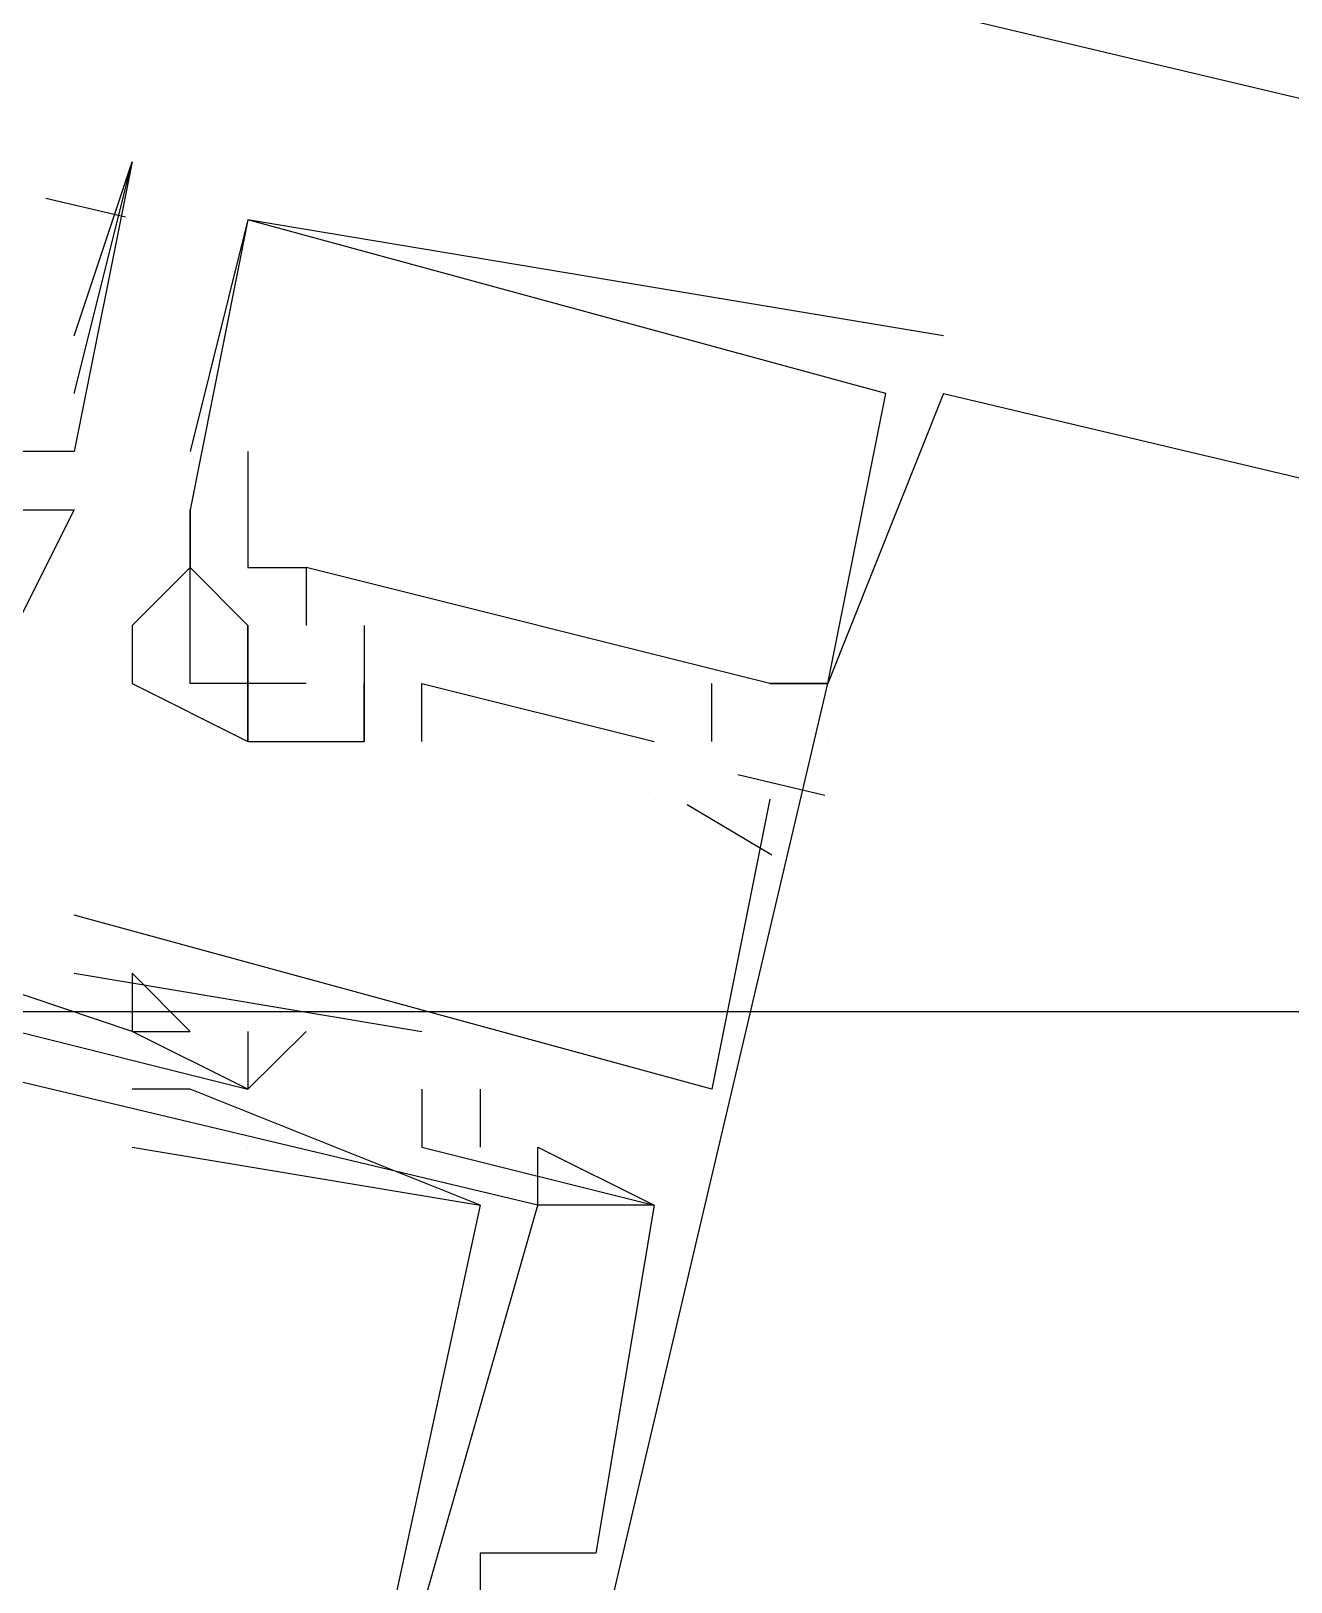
# Model space of a CAD drawing. Header units: feet. Extents: x -84 to 198, y -22 to 181.
# Drawn here: x 100.5234 to 100.8132, y 62.5177 to 62.8745 of the extents above; entities that cross this region are included whole.
import ezdxf

# ---------------------------------------------------------------- set-up
doc = ezdxf.new("R2010")
doc.units = ezdxf.units.FT
doc.layers.add('A-AREA-UNIDAD', color=30, linetype='CONTINUOUS')
doc.layers.add('A-LINEA', color=7, linetype='CONTINUOUS')

msp = doc.modelspace()

# ---------------------------------------------------------------- linework, layer by layer
at = {"layer": 'A-AREA-UNIDAD'}
msp.add_lwpolyline([(116.56, 33.5644), (119.6, 36.0356), (121.728, 38.9156), (121.92, 38.9689), (123.36, 42.5244), (123.712, 45.9733), (123.12, 49.8844), (121.92, 53.5289), (119.68, 56.6933), (117.2, 58.4889), (116.96, 59.1289), (116.832, 58.4889), (116.512, 58.2933), (113.68, 58.9689), (113.44, 59.1644), (113.568, 59.7333), (112.56, 59.7333), (109.52, 60.48), (108.88, 60.48), (108.8, 60.7644), (104.56, 61.6533), (100.88, 62.6489), (100.32, 62.6489), (98.848, 56.64)], dxfattribs=at)
at = {"layer": 'A-LINEA'}
for p, q in [((113.5867, 59.8311), (100.4267, 62.9511)), ((100.5333, 62.8044), (100.5467, 62.8444)), ((100.5333, 62.8044), (100.5467, 62.8444)), ((100.5467, 62.8444), (100.5467, 62.8444)), ((100.5467, 62.8444), (100.5467, 62.8444)), ((100.5268, 62.8361), (100.5451, 62.8318)), ((100.5268, 62.8361), (100.5451, 62.8318)), ((100.5733, 62.8311), (100.5733, 62.8311)), ((100.5733, 62.8311), (100.5733, 62.8311)), ((100.5733, 62.8311), (100.5733, 62.8311)), ((100.5733, 62.8311), (100.5733, 62.8311)), ((100.5733, 62.8311), (100.5733, 62.8311)), ((100.5733, 62.8311), (100.5733, 62.8311)), ((100.5733, 62.8311), (100.5733, 62.8311)), ((100.5733, 62.8311), (100.5733, 62.8311)), ((100.5733, 62.8311), (100.5733, 62.8311)), ((100.5733, 62.8311), (100.5733, 62.8311)), ((100.5733, 62.8311), (100.5733, 62.8311)), ((100.5733, 62.8311), (100.5733, 62.8311)), ((100.7333, 62.8044), (100.7333, 62.8044)), ((100.7333, 62.8044), (100.7333, 62.8044)), ((100.7333, 62.8044), (100.7333, 62.8044)), ((100.7333, 62.8044), (100.7333, 62.8044)), ((100.7333, 62.8044), (100.7333, 62.8044)), ((100.7333, 62.8044), (100.7333, 62.8044)), ((100.5333, 62.7911), (100.5333, 62.7911)), ((100.5333, 62.7911), (100.5333, 62.7911)), ((100.72, 62.7911), (100.72, 62.7911)), ((100.72, 62.7911), (100.72, 62.7911)), ((100.72, 62.7911), (100.72, 62.7911)), ((100.72, 62.7911), (100.72, 62.7911)), ((100.72, 62.7911), (100.72, 62.7911)), ((100.72, 62.7911), (100.72, 62.7911)), ((100.72, 62.7911), (100.72, 62.7911)), ((100.72, 62.7911), (100.72, 62.7911)), ((100.72, 62.7911), (100.72, 62.7911)), ((100.72, 62.7911), (100.72, 62.7911)), ((100.72, 62.7911), (100.72, 62.7911)), ((100.72, 62.7911), (100.72, 62.7911)), ((100.7333, 62.7911), (100.7333, 62.7911)), ((100.7333, 62.7911), (109.0267, 60.8311)), ((100.7333, 62.7911), (100.7333, 62.7911)), ((100.7333, 62.7911), (100.7333, 62.7911)), ((100.7333, 62.7911), (100.7333, 62.7911)), ((100.7333, 62.7911), (109.0267, 60.8311)), ((100.7333, 62.7911), (100.7333, 62.7911)), ((100.7333, 62.7911), (100.7333, 62.7911)), ((100.5333, 62.7778), (100.5333, 62.7778)), ((100.5333, 62.7778), (100.5333, 62.7778)), ((100.56, 62.7778), (100.56, 62.7778)), ((100.56, 62.7778), (100.56, 62.7778)), ((100.56, 62.7778), (100.56, 62.7778)), ((100.56, 62.7778), (100.56, 62.7778)), ((100.56, 62.7778), (100.56, 62.7778)), ((100.56, 62.7778), (100.56, 62.7778)), ((100.5733, 62.7778), (100.5733, 62.7778)), ((100.5733, 62.7778), (100.5733, 62.7778)), ((100.5733, 62.7778), (100.5733, 62.7778)), ((100.5733, 62.7778), (100.5733, 62.7778)), ((100.5733, 62.7778), (100.5733, 62.7778)), ((100.5733, 62.7778), (100.5733, 62.7778)), ((100.5333, 62.7644), (100.5333, 62.7644)), ((100.5333, 62.7644), (100.5333, 62.7644)), ((100.56, 62.7644), (100.56, 62.7644)), ((100.56, 62.7644), (100.56, 62.7644)), ((100.56, 62.7644), (100.56, 62.7644)), ((100.56, 62.7644), (100.56, 62.7644)), ((100.56, 62.7644), (100.56, 62.7644)), ((100.56, 62.7644), (100.56, 62.7644)), ((100.56, 62.7644), (100.56, 62.7644)), ((100.56, 62.7644), (100.56, 62.7644)), ((100.56, 62.7644), (100.56, 62.7644)), ((100.56, 62.7644), (100.56, 62.7644)), ((100.56, 62.7644), (100.56, 62.7644)), ((100.56, 62.7644), (100.56, 62.7644)), ((100.56, 62.7511), (100.56, 62.7511)), ((100.56, 62.7511), (100.56, 62.7511)), ((100.56, 62.7511), (100.56, 62.7511)), ((100.56, 62.7511), (100.56, 62.7511)), ((100.56, 62.7511), (100.56, 62.7511)), ((100.56, 62.7511), (100.56, 62.7511)), ((100.56, 62.7511), (100.56, 62.7511)), ((100.56, 62.7511), (100.56, 62.7511)), ((100.56, 62.7511), (100.56, 62.7511)), ((100.56, 62.7511), (100.56, 62.7511)), ((100.56, 62.7511), (100.56, 62.7511)), ((100.56, 62.7511), (100.56, 62.7511)), ((100.56, 62.7511), (100.56, 62.7511)), ((100.56, 62.7511), (100.56, 62.7511)), ((100.56, 62.7511), (100.56, 62.7511)), ((100.56, 62.7511), (100.56, 62.7511)), ((100.56, 62.7511), (100.56, 62.7511)), ((100.56, 62.7511), (100.56, 62.7511)), ((100.5733, 62.7511), (100.5733, 62.7511)), ((100.5733, 62.7511), (100.5733, 62.7511)), ((100.5733, 62.7511), (100.5733, 62.7511)), ((100.5733, 62.7511), (100.5733, 62.7511)), ((100.5733, 62.7511), (100.5733, 62.7511)), ((100.5733, 62.7511), (100.5733, 62.7511)), ((100.5867, 62.7511), (100.5867, 62.7511)), ((100.5867, 62.7511), (100.5867, 62.7511)), ((100.5867, 62.7511), (100.5867, 62.7511)), ((100.5867, 62.7511), (100.5867, 62.7511)), ((100.5867, 62.7511), (100.5867, 62.7511)), ((100.5867, 62.7511), (100.5867, 62.7511)), ((100.5867, 62.7511), (100.5867, 62.7511)), ((100.5867, 62.7511), (100.5867, 62.7511)), ((100.5867, 62.7511), (100.5867, 62.7511)), ((100.5867, 62.7511), (100.5867, 62.7511)), ((100.5867, 62.7511), (100.5867, 62.7511)), ((100.5867, 62.7511), (100.5867, 62.7511)), ((100.5467, 62.7378), (100.5467, 62.7378)), ((100.5467, 62.7378), (100.5467, 62.7378)), ((100.5467, 62.7378), (100.5467, 62.7378)), ((100.5467, 62.7378), (100.5467, 62.7378)), ((100.5467, 62.7378), (100.5467, 62.7378)), ((100.5467, 62.7378), (100.5467, 62.7378)), ((100.5733, 62.7378), (100.5733, 62.7378)), ((100.5733, 62.7378), (100.5733, 62.7378)), ((100.5733, 62.7378), (100.5733, 62.7378)), ((100.5733, 62.7378), (100.5733, 62.7378)), ((100.5733, 62.7378), (100.5733, 62.7378)), ((100.5733, 62.7378), (100.5733, 62.7378)), ((100.5733, 62.7378), (100.5733, 62.7378)), ((100.5733, 62.7378), (100.5733, 62.7378)), ((100.5733, 62.7378), (100.5733, 62.7378)), ((100.5733, 62.7378), (100.5733, 62.7378)), ((100.5733, 62.7378), (100.5733, 62.7378)), ((100.5733, 62.7378), (100.5733, 62.7378)), ((100.5867, 62.7378), (100.5867, 62.7378)), ((100.5867, 62.7378), (100.5867, 62.7378)), ((100.5867, 62.7378), (100.5867, 62.7378)), ((100.5867, 62.7378), (100.5867, 62.7378)), ((100.5867, 62.7378), (100.5867, 62.7378)), ((100.5867, 62.7378), (100.5867, 62.7378)), ((100.5867, 62.7378), (100.5867, 62.7378)), ((100.5867, 62.7378), (100.5867, 62.7378)), ((100.5867, 62.7378), (100.5867, 62.7378)), ((100.5867, 62.7378), (100.5867, 62.7378)), ((100.5867, 62.7378), (100.5867, 62.7378)), ((100.5867, 62.7378), (100.5867, 62.7378)), ((100.6, 62.7378), (100.6, 62.7378)), ((100.6, 62.7378), (100.6, 62.7378)), ((100.6, 62.7378), (100.6, 62.7378)), ((100.6, 62.7378), (100.6, 62.7378)), ((100.6, 62.7378), (100.6, 62.7378)), ((100.6, 62.7378), (100.6, 62.7378)), ((100.5467, 62.7244), (100.5467, 62.7244)), ((100.5467, 62.7244), (100.5467, 62.7244)), ((100.5467, 62.7244), (100.5467, 62.7244)), ((100.5467, 62.7244), (100.5467, 62.7244)), ((100.5467, 62.7244), (100.5467, 62.7244)), ((100.5467, 62.7244), (100.5467, 62.7244)), ((100.56, 62.7244), (100.56, 62.7244)), ((100.56, 62.7244), (100.56, 62.7244)), ((100.56, 62.7244), (100.56, 62.7244)), ((100.56, 62.7244), (100.56, 62.7244)), ((100.56, 62.7244), (100.56, 62.7244)), ((100.56, 62.7244), (100.56, 62.7244)), ((100.5733, 62.7244), (100.5733, 62.7244)), ((100.5733, 62.7244), (100.5733, 62.7244)), ((100.5733, 62.7244), (100.5733, 62.7244)), ((100.5733, 62.7244), (100.5733, 62.7244)), ((100.5733, 62.7244), (100.5733, 62.7244)), ((100.5733, 62.7244), (100.5733, 62.7244)), ((100.5733, 62.7244), (100.5733, 62.7244)), ((100.5733, 62.7244), (100.5733, 62.7244)), ((100.5733, 62.7244), (100.5733, 62.7244)), ((100.5733, 62.7244), (100.5733, 62.7244)), ((100.5733, 62.7244), (100.5733, 62.7244)), ((100.5733, 62.7244), (100.5733, 62.7244)), ((100.5733, 62.7244), (100.5733, 62.7244)), ((100.5733, 62.7244), (100.5733, 62.7244)), ((100.5733, 62.7244), (100.5733, 62.7244)), ((100.5733, 62.7244), (100.5733, 62.7244)), ((100.5733, 62.7244), (100.5733, 62.7244)), ((100.5733, 62.7244), (100.5733, 62.7244)), ((100.5867, 62.7244), (100.5867, 62.7244)), ((100.5867, 62.7244), (100.5867, 62.7244)), ((100.5867, 62.7244), (100.5867, 62.7244)), ((100.5867, 62.7244), (100.5867, 62.7244)), ((100.5867, 62.7244), (100.5867, 62.7244)), ((100.5867, 62.7244), (100.5867, 62.7244)), ((100.6, 62.7244), (100.6, 62.7244)), ((100.6, 62.7244), (100.6, 62.7244)), ((100.6, 62.7244), (100.6, 62.7244)), ((100.6, 62.7244), (100.6, 62.7244)), ((100.6, 62.7244), (100.6, 62.7244)), ((100.6, 62.7244), (100.6, 62.7244)), ((100.6, 62.7244), (100.6, 62.7244)), ((100.6, 62.7244), (100.6, 62.7244)), ((100.6, 62.7244), (100.6, 62.7244)), ((100.6, 62.7244), (100.6, 62.7244)), ((100.6, 62.7244), (100.6, 62.7244)), ((100.6, 62.7244), (100.6, 62.7244)), ((100.6, 62.7244), (100.6, 62.7244)), ((100.6, 62.7244), (100.6, 62.7244)), ((100.6, 62.7244), (100.6, 62.7244)), ((100.6, 62.7244), (100.6, 62.7244)), ((100.6, 62.7244), (100.6, 62.7244)), ((100.6, 62.7244), (100.6, 62.7244)), ((100.6, 62.7244), (100.6, 62.7244)), ((100.6, 62.7244), (100.6, 62.7244)), ((100.6, 62.7244), (100.6, 62.7244)), ((100.6, 62.7244), (100.6, 62.7244)), ((100.6, 62.7244), (100.6, 62.7244)), ((100.6, 62.7244), (100.6, 62.7244)), ((100.6133, 62.7244), (100.6133, 62.7244)), ((100.6133, 62.7244), (100.6133, 62.7244)), ((100.6133, 62.7244), (100.6133, 62.7244)), ((100.6133, 62.7244), (100.6133, 62.7244)), ((100.6133, 62.7244), (100.6133, 62.7244)), ((100.6133, 62.7244), (100.6133, 62.7244)), ((100.68, 62.7111), (100.68, 62.7244)), ((100.68, 62.7244), (100.68, 62.7244)), ((100.68, 62.7111), (100.68, 62.7244)), ((100.68, 62.7244), (100.68, 62.7244)), ((100.68, 62.7111), (100.68, 62.7244)), ((100.68, 62.7244), (100.68, 62.7244)), ((100.68, 62.7111), (100.68, 62.7244)), ((100.68, 62.7244), (100.68, 62.7244)), ((100.68, 62.7111), (100.68, 62.7244)), ((100.68, 62.7244), (100.68, 62.7244)), ((100.68, 62.7111), (100.68, 62.7244)), ((100.68, 62.7244), (100.68, 62.7244)), ((100.6933, 62.7244), (100.6933, 62.7244)), ((100.6933, 62.7244), (100.6933, 62.7244)), ((100.6933, 62.7244), (100.6933, 62.7244)), ((100.6933, 62.7244), (100.6933, 62.7244)), ((100.6933, 62.7244), (100.6933, 62.7244)), ((100.6933, 62.7244), (100.6933, 62.7244)), ((100.6933, 62.7244), (100.6933, 62.7244)), ((100.6933, 62.7244), (100.6933, 62.7244)), ((100.6933, 62.7244), (100.6933, 62.7244)), ((100.6933, 62.7244), (100.6933, 62.7244)), ((100.6933, 62.7244), (100.6933, 62.7244)), ((100.6933, 62.7244), (100.6933, 62.7244)), ((100.6933, 62.7244), (100.6933, 62.7244)), ((100.6933, 62.7244), (100.6933, 62.7244)), ((100.6933, 62.7244), (100.6933, 62.7244)), ((100.6933, 62.7244), (100.6933, 62.7244)), ((100.6933, 62.7244), (100.6933, 62.7244)), ((100.6933, 62.7244), (100.6933, 62.7244)), ((100.7067, 62.7244), (100.7067, 62.7244)), ((100.7067, 62.7244), (100.7067, 62.7244)), ((100.7067, 62.7244), (100.7067, 62.7244)), ((100.7067, 62.7244), (100.7067, 62.7244)), ((100.7067, 62.7244), (100.7067, 62.7244)), ((100.7067, 62.7244), (100.7067, 62.7244)), ((100.7067, 62.7244), (100.7067, 62.7244)), ((100.7067, 62.7244), (100.7067, 62.7244)), ((100.7067, 62.7244), (100.7067, 62.7244)), ((100.7067, 62.7244), (100.7067, 62.7244)), ((100.7067, 62.7244), (100.7067, 62.7244)), ((100.7067, 62.7244), (100.7067, 62.7244)), ((100.7067, 62.7244), (100.7067, 62.7244)), ((100.7067, 62.7244), (100.7067, 62.7244)), ((100.7067, 62.7244), (100.7067, 62.7244)), ((100.7067, 62.7244), (100.7067, 62.7244)), ((100.7067, 62.7244), (100.7067, 62.7244)), ((100.7067, 62.7244), (100.7067, 62.7244)), ((100.5733, 62.7111), (100.5733, 62.7111)), ((100.5733, 62.7111), (100.5733, 62.7111)), ((100.5733, 62.7111), (100.5733, 62.7111)), ((100.5733, 62.7111), (100.5733, 62.7111)), ((100.5733, 62.7111), (100.5733, 62.7111)), ((100.5733, 62.7111), (100.5733, 62.7111)), ((100.5733, 62.7111), (100.5733, 62.7111)), ((100.5733, 62.7111), (100.5733, 62.7111)), ((100.5733, 62.7111), (100.5733, 62.7111)), ((100.5733, 62.7111), (100.5733, 62.7111)), ((100.5733, 62.7111), (100.5733, 62.7111)), ((100.5733, 62.7111), (100.5733, 62.7111)), ((100.6, 62.7111), (100.6, 62.7111)), ((100.6, 62.7111), (100.6, 62.7111)), ((100.6, 62.7111), (100.6, 62.7111)), ((100.6, 62.7111), (100.6, 62.7111)), ((100.6, 62.7111), (100.6, 62.7111)), ((100.6, 62.7111), (100.6, 62.7111)), ((100.6, 62.7111), (100.6, 62.7111)), ((100.6, 62.7111), (100.6, 62.7111)), ((100.6, 62.7111), (100.6, 62.7111)), ((100.6, 62.7111), (100.6, 62.7111)), ((100.6, 62.7111), (100.6, 62.7111)), ((100.6, 62.7111), (100.6, 62.7111)), ((100.6, 62.7111), (100.6, 62.7111)), ((100.6, 62.7111), (100.6, 62.7111)), ((100.6, 62.7111), (100.6, 62.7111)), ((100.6, 62.7111), (100.6, 62.7111)), ((100.6, 62.7111), (100.6, 62.7111)), ((100.6, 62.7111), (100.6, 62.7111)), ((100.6133, 62.7111), (100.6133, 62.7111)), ((100.6133, 62.7111), (100.6133, 62.7111)), ((100.6133, 62.7111), (100.6133, 62.7111)), ((100.6133, 62.7111), (100.6133, 62.7111)), ((100.6133, 62.7111), (100.6133, 62.7111)), ((100.6133, 62.7111), (100.6133, 62.7111)), ((100.6667, 62.7111), (100.6667, 62.7111)), ((100.6667, 62.7111), (100.6667, 62.7111)), ((100.6667, 62.7111), (100.6667, 62.7111)), ((100.6667, 62.7111), (100.6667, 62.7111)), ((100.6667, 62.7111), (100.6667, 62.7111)), ((100.6667, 62.7111), (100.6667, 62.7111)), ((100.68, 62.7111), (100.68, 62.7111)), ((100.68, 62.7111), (100.68, 62.7111)), ((100.68, 62.7111), (100.68, 62.7111)), ((100.68, 62.7111), (100.68, 62.7111)), ((100.68, 62.7111), (100.68, 62.7111)), ((100.68, 62.7111), (100.68, 62.7111)), ((100.68, 62.7111), (100.68, 62.7111)), ((100.68, 62.7111), (100.68, 62.7111)), ((100.68, 62.7111), (100.68, 62.7111)), ((100.68, 62.7111), (100.68, 62.7111)), ((100.68, 62.7111), (100.68, 62.7111)), ((100.68, 62.7111), (100.68, 62.7111)), ((100.7067, 62.7111), (100.7067, 62.7111)), ((100.7067, 62.7111), (100.7067, 62.7111)), ((100.7067, 62.7111), (100.7067, 62.7111)), ((100.7067, 62.7111), (100.7067, 62.7111)), ((100.7067, 62.7111), (100.7067, 62.7111)), ((100.7067, 62.7111), (100.7067, 62.7111)), ((100.7067, 62.7111), (100.7067, 62.7111)), ((100.7067, 62.7111), (100.7067, 62.7111)), ((100.7067, 62.7111), (100.7067, 62.7111)), ((100.7067, 62.7111), (100.7067, 62.7111)), ((100.7067, 62.7111), (100.7067, 62.7111)), ((100.7067, 62.7111), (100.7067, 62.7111)), ((100.686, 62.7035), (100.706, 62.6987)), ((100.686, 62.7035), (100.706, 62.6987)), ((100.686, 62.7035), (100.706, 62.6987)), ((100.686, 62.7035), (100.706, 62.6987)), ((100.686, 62.7035), (100.706, 62.6987)), ((100.686, 62.7035), (100.706, 62.6987)), ((100.6667, 62.6978), (100.6667, 62.6978)), ((100.6667, 62.6978), (100.6667, 62.6978)), ((100.6667, 62.6978), (100.6667, 62.6978)), ((100.6667, 62.6978), (100.6667, 62.6978)), ((100.6667, 62.6978), (100.6667, 62.6978)), ((100.6667, 62.6978), (100.6667, 62.6978)), ((100.6933, 62.6978), (100.6933, 62.6978)), ((100.6933, 62.6978), (100.6933, 62.6978)), ((100.6933, 62.6978), (100.6933, 62.6978)), ((100.6933, 62.6978), (100.6933, 62.6978)), ((100.6933, 62.6978), (100.6933, 62.6978)), ((100.6933, 62.6978), (100.6933, 62.6978)), ((100.6743, 62.6966), (100.6938, 62.685)), ((100.6743, 62.6966), (100.6938, 62.685)), ((100.6743, 62.6966), (100.6938, 62.685)), ((100.6743, 62.6966), (100.6938, 62.685)), ((100.6743, 62.6966), (100.6938, 62.685)), ((100.6743, 62.6966), (100.6938, 62.685)), ((100.36, 62.6844), (100.5733, 62.6311)), ((100.36, 62.6844), (100.5733, 62.6311)), ((100.36, 62.6844), (100.5733, 62.6311)), ((100.36, 62.6844), (100.5733, 62.6311)), ((100.36, 62.6844), (100.5733, 62.6311)), ((100.36, 62.6844), (100.5733, 62.6311)), ((100.5333, 62.6711), (100.5333, 62.6711)), ((100.5333, 62.6711), (100.5333, 62.6711)), ((100.5333, 62.6711), (100.5333, 62.6711)), ((100.5333, 62.6711), (100.5333, 62.6711)), ((100.5333, 62.6711), (100.5333, 62.6711)), ((100.5333, 62.6711), (100.5333, 62.6711)), ((100.5333, 62.6578), (100.6133, 62.6444)), ((100.5333, 62.6578), (100.5333, 62.6578)), ((100.5333, 62.6578), (100.6133, 62.6444)), ((100.5333, 62.6578), (100.5333, 62.6578)), ((100.5333, 62.6578), (100.6133, 62.6444)), ((100.5333, 62.6578), (100.5333, 62.6578)), ((100.5333, 62.6578), (100.6133, 62.6444)), ((100.5333, 62.6578), (100.5333, 62.6578)), ((100.5333, 62.6578), (100.6133, 62.6444)), ((100.5333, 62.6578), (100.5333, 62.6578)), ((100.5333, 62.6578), (100.6133, 62.6444)), ((100.5333, 62.6578), (100.5333, 62.6578)), ((100.5467, 62.6578), (100.5467, 62.6578)), ((100.5467, 62.6578), (100.5467, 62.6578)), ((100.5467, 62.6578), (100.5467, 62.6578)), ((100.5467, 62.6578), (100.5467, 62.6578)), ((100.5467, 62.6578), (100.5467, 62.6578)), ((100.5467, 62.6578), (100.5467, 62.6578)), ((100.5467, 62.6444), (100.5467, 62.6444)), ((100.5467, 62.6444), (100.5467, 62.6444)), ((100.5467, 62.6444), (100.5467, 62.6444)), ((100.5467, 62.6444), (100.5467, 62.6444)), ((100.5467, 62.6444), (100.5467, 62.6444)), ((100.5467, 62.6444), (100.5467, 62.6444)), ((100.5467, 62.6444), (100.5467, 62.6444)), ((100.5467, 62.6444), (100.5467, 62.6444)), ((100.5467, 62.6444), (100.5467, 62.6444)), ((100.5467, 62.6444), (100.5467, 62.6444)), ((100.5467, 62.6444), (100.5467, 62.6444)), ((100.5467, 62.6444), (100.5467, 62.6444)), ((100.5467, 62.6444), (100.5467, 62.6444)), ((100.5467, 62.6444), (100.5467, 62.6444)), ((100.5467, 62.6444), (100.5467, 62.6444)), ((100.5467, 62.6444), (100.5467, 62.6444)), ((100.5467, 62.6444), (100.5467, 62.6444)), ((100.5467, 62.6444), (100.5467, 62.6444)), ((100.56, 62.6444), (100.56, 62.6444)), ((100.56, 62.6444), (100.56, 62.6444)), ((100.56, 62.6444), (100.56, 62.6444)), ((100.56, 62.6444), (100.56, 62.6444)), ((100.56, 62.6444), (100.56, 62.6444)), ((100.56, 62.6444), (100.56, 62.6444)), ((100.5733, 62.6311), (100.5867, 62.6444)), ((100.5733, 62.6444), (100.5733, 62.6444)), ((100.5733, 62.6311), (100.5867, 62.6444)), ((100.5733, 62.6444), (100.5733, 62.6444)), ((100.5733, 62.6311), (100.5867, 62.6444)), ((100.5733, 62.6444), (100.5733, 62.6444)), ((100.5733, 62.6311), (100.5867, 62.6444)), ((100.5733, 62.6444), (100.5733, 62.6444)), ((100.5733, 62.6311), (100.5867, 62.6444)), ((100.5733, 62.6444), (100.5733, 62.6444)), ((100.5733, 62.6311), (100.5867, 62.6444)), ((100.5733, 62.6444), (100.5733, 62.6444)), ((100.5867, 62.6444), (100.5867, 62.6444)), ((100.5867, 62.6444), (100.5867, 62.6444)), ((100.5867, 62.6444), (100.5867, 62.6444)), ((100.5867, 62.6444), (100.5867, 62.6444)), ((100.5867, 62.6444), (100.5867, 62.6444)), ((100.5867, 62.6444), (100.5867, 62.6444)), ((100.6133, 62.6444), (100.6133, 62.6444)), ((100.6133, 62.6444), (100.6133, 62.6444)), ((100.6133, 62.6444), (100.6133, 62.6444)), ((100.6133, 62.6444), (100.6133, 62.6444)), ((100.6133, 62.6444), (100.6133, 62.6444)), ((100.6133, 62.6444), (100.6133, 62.6444)), ((100.5467, 62.6311), (100.5467, 62.6311)), ((100.5467, 62.6311), (100.5467, 62.6311)), ((100.5467, 62.6311), (100.5467, 62.6311)), ((100.5467, 62.6311), (100.5467, 62.6311)), ((100.5467, 62.6311), (100.5467, 62.6311)), ((100.5467, 62.6311), (100.5467, 62.6311)), ((100.56, 62.6311), (100.56, 62.6311)), ((100.56, 62.6311), (100.56, 62.6311)), ((100.56, 62.6311), (100.56, 62.6311)), ((100.56, 62.6311), (100.56, 62.6311)), ((100.56, 62.6311), (100.56, 62.6311)), ((100.56, 62.6311), (100.56, 62.6311)), ((100.5733, 62.6311), (100.5733, 62.6311)), ((100.5733, 62.6311), (100.5733, 62.6311)), ((100.5733, 62.6311), (100.5733, 62.6311)), ((100.5733, 62.6311), (100.5733, 62.6311)), ((100.5733, 62.6311), (100.5733, 62.6311)), ((100.5733, 62.6311), (100.5733, 62.6311)), ((100.5733, 62.6311), (100.5733, 62.6311)), ((100.5733, 62.6311), (100.5733, 62.6311)), ((100.5733, 62.6311), (100.5733, 62.6311)), ((100.5733, 62.6311), (100.5733, 62.6311)), ((100.5733, 62.6311), (100.5733, 62.6311)), ((100.5733, 62.6311), (100.5733, 62.6311)), ((100.5733, 62.6311), (100.5733, 62.6311)), ((100.5733, 62.6311), (100.5733, 62.6311)), ((100.5733, 62.6311), (100.5733, 62.6311)), ((100.5733, 62.6311), (100.5733, 62.6311)), ((100.5733, 62.6311), (100.5733, 62.6311)), ((100.5733, 62.6311), (100.5733, 62.6311)), ((100.6133, 62.6311), (100.6133, 62.6311)), ((100.6133, 62.6311), (100.6133, 62.6311)), ((100.6133, 62.6311), (100.6133, 62.6311)), ((100.6133, 62.6311), (100.6133, 62.6311)), ((100.6133, 62.6311), (100.6133, 62.6311)), ((100.6133, 62.6311), (100.6133, 62.6311)), ((100.6133, 62.6311), (100.6133, 62.6311)), ((100.6133, 62.6311), (100.6133, 62.6311)), ((100.6133, 62.6311), (100.6133, 62.6311)), ((100.6133, 62.6311), (100.6133, 62.6311)), ((100.6133, 62.6311), (100.6133, 62.6311)), ((100.6133, 62.6311), (100.6133, 62.6311)), ((100.6133, 62.6311), (100.6133, 62.6311)), ((100.6133, 62.6311), (100.6133, 62.6311)), ((100.6133, 62.6311), (100.6133, 62.6311)), ((100.6133, 62.6311), (100.6133, 62.6311)), ((100.6133, 62.6311), (100.6133, 62.6311)), ((100.6133, 62.6311), (100.6133, 62.6311)), ((100.6267, 62.6311), (100.6267, 62.6178)), ((100.6267, 62.6311), (100.6267, 62.6311)), ((100.6267, 62.6311), (100.6267, 62.6178)), ((100.6267, 62.6311), (100.6267, 62.6311)), ((100.6267, 62.6311), (100.6267, 62.6178)), ((100.6267, 62.6311), (100.6267, 62.6311)), ((100.6267, 62.6311), (100.6267, 62.6178)), ((100.6267, 62.6311), (100.6267, 62.6311)), ((100.6267, 62.6311), (100.6267, 62.6178)), ((100.6267, 62.6311), (100.6267, 62.6311)), ((100.6267, 62.6311), (100.6267, 62.6178)), ((100.6267, 62.6311), (100.6267, 62.6311)), ((100.68, 62.6311), (100.68, 62.6311)), ((100.68, 62.6311), (100.68, 62.6311)), ((100.68, 62.6311), (100.68, 62.6311)), ((100.68, 62.6311), (100.68, 62.6311)), ((100.68, 62.6311), (100.68, 62.6311)), ((100.68, 62.6311), (100.68, 62.6311)), ((100.5467, 62.6178), (100.5467, 62.6178)), ((100.5467, 62.6178), (100.5467, 62.6178)), ((100.5467, 62.6178), (100.5467, 62.6178)), ((100.5467, 62.6178), (100.5467, 62.6178)), ((100.5467, 62.6178), (100.5467, 62.6178)), ((100.5467, 62.6178), (100.5467, 62.6178)), ((100.5733, 62.6178), (100.5733, 62.6178)), ((100.5733, 62.6178), (100.5733, 62.6178)), ((100.5733, 62.6178), (100.5733, 62.6178)), ((100.5733, 62.6178), (100.5733, 62.6178)), ((100.5733, 62.6178), (100.5733, 62.6178)), ((100.5733, 62.6178), (100.5733, 62.6178)), ((100.5733, 62.6178), (100.5733, 62.6178)), ((100.5733, 62.6178), (100.5733, 62.6178)), ((100.5733, 62.6178), (100.5733, 62.6178)), ((100.5733, 62.6178), (100.5733, 62.6178)), ((100.5733, 62.6178), (100.5733, 62.6178)), ((100.5733, 62.6178), (100.5733, 62.6178)), ((100.6133, 62.6178), (100.6133, 62.6178)), ((100.6133, 62.6178), (100.6133, 62.6178)), ((100.6133, 62.6178), (100.6133, 62.6178)), ((100.6133, 62.6178), (100.6133, 62.6178)), ((100.6133, 62.6178), (100.6133, 62.6178)), ((100.6133, 62.6178), (100.6133, 62.6178)), ((100.6267, 62.6178), (100.6267, 62.6178)), ((100.6267, 62.6178), (100.6267, 62.6178)), ((100.6267, 62.6178), (100.6267, 62.6178)), ((100.6267, 62.6178), (100.6267, 62.6178)), ((100.6267, 62.6178), (100.6267, 62.6178)), ((100.6267, 62.6178), (100.6267, 62.6178)), ((100.64, 62.6178), (100.64, 62.6178)), ((100.64, 62.6178), (100.64, 62.6178)), ((100.64, 62.6178), (100.64, 62.6178)), ((100.64, 62.6178), (100.64, 62.6178)), ((100.64, 62.6178), (100.64, 62.6178)), ((100.64, 62.6178), (100.64, 62.6178)), ((100.6267, 62.6044), (100.6267, 62.6044)), ((100.6267, 62.6044), (100.6267, 62.6044)), ((100.6267, 62.6044), (100.6267, 62.6044)), ((100.6267, 62.6044), (100.6267, 62.6044)), ((100.6267, 62.6044), (100.6267, 62.6044)), ((100.6267, 62.6044), (100.6267, 62.6044)), ((100.6267, 62.6044), (100.6267, 62.6044)), ((100.6267, 62.6044), (100.6267, 62.6044)), ((100.6267, 62.6044), (100.6267, 62.6044)), ((100.6267, 62.6044), (100.6267, 62.6044)), ((100.6267, 62.6044), (100.6267, 62.6044)), ((100.6267, 62.6044), (100.6267, 62.6044)), ((100.64, 62.6044), (100.64, 62.6044)), ((100.64, 62.6044), (100.64, 62.6044)), ((100.64, 62.6044), (100.64, 62.6044)), ((100.64, 62.6044), (100.64, 62.6044)), ((100.64, 62.6044), (100.64, 62.6044)), ((100.64, 62.6044), (100.64, 62.6044)), ((100.64, 62.6044), (100.64, 62.6044)), ((100.64, 62.6044), (100.64, 62.6044)), ((100.64, 62.6044), (100.64, 62.6044)), ((100.64, 62.6044), (100.64, 62.6044)), ((100.64, 62.6044), (100.64, 62.6044)), ((100.64, 62.6044), (100.64, 62.6044)), ((100.6667, 62.6044), (100.6667, 62.6044)), ((100.6667, 62.6044), (100.6667, 62.6044)), ((100.6667, 62.6044), (100.6667, 62.6044)), ((100.6667, 62.6044), (100.6667, 62.6044)), ((100.6667, 62.6044), (100.6667, 62.6044)), ((100.6667, 62.6044), (100.6667, 62.6044)), ((100.6667, 62.6044), (100.6667, 62.6044)), ((100.6667, 62.6044), (100.6667, 62.6044)), ((100.6667, 62.6044), (100.6667, 62.6044)), ((100.6667, 62.6044), (100.6667, 62.6044)), ((100.6667, 62.6044), (100.6667, 62.6044)), ((100.6667, 62.6044), (100.6667, 62.6044)), ((100.6667, 62.6044), (100.6667, 62.6044)), ((100.6667, 62.6044), (100.6667, 62.6044)), ((100.6667, 62.6044), (100.6667, 62.6044)), ((100.6667, 62.6044), (100.6667, 62.6044)), ((100.6667, 62.6044), (100.6667, 62.6044)), ((100.6667, 62.6044), (100.6667, 62.6044)), ((100.6267, 62.5244), (100.6267, 62.5244)), ((100.6267, 62.5244), (100.6267, 62.5244)), ((100.6267, 62.5244), (100.6267, 62.5244)), ((100.6267, 62.5244), (100.6267, 62.5244)), ((100.6267, 62.5244), (100.6267, 62.5244)), ((100.6267, 62.5244), (100.6267, 62.5244)), ((100.6533, 62.5244), (100.6533, 62.5244)), ((100.6533, 62.5244), (100.6533, 62.5244)), ((100.6533, 62.5244), (100.6533, 62.5244)), ((100.6533, 62.5244), (100.6533, 62.5244)), ((100.6533, 62.5244), (100.6533, 62.5244)), ((100.6533, 62.5244), (100.6533, 62.5244))]:
    msp.add_line(p, q, dxfattribs=at)
for points in [[(100.5333, 62.7911), (100.5467, 62.8444), (100.5467, 62.8444), (100.5333, 62.7778), (100.52, 62.7778), (100.52, 62.7644), (100.5333, 62.7644), (100.52, 62.7378), (100.52, 62.7244), (100.4933, 62.7378), (100.4933, 62.7378), (100.4933, 62.7378), (100.4933, 62.7378), (100.4933, 62.7511), (100.4933, 62.7511)], [(100.5333, 62.7911), (100.5467, 62.8444), (100.5467, 62.8444), (100.5333, 62.7778), (100.52, 62.7778), (100.52, 62.7644), (100.5333, 62.7644), (100.52, 62.7378), (100.52, 62.7244), (100.4933, 62.7378), (100.4933, 62.7378), (100.4933, 62.7378), (100.4933, 62.7378), (100.4933, 62.7511), (100.4933, 62.7511)], [(100.7333, 62.7911), (100.7067, 62.7244), (100.6933, 62.7244), (100.7067, 62.7244), (100.72, 62.7911), (100.72, 62.7911), (100.5733, 62.8311), (100.5733, 62.8311), (100.56, 62.7778)], [(100.7333, 62.8044), (100.5733, 62.8311), (100.56, 62.7644), (100.56, 62.7511), (100.56, 62.7644)], [(100.7333, 62.7911), (100.7067, 62.7244), (100.6933, 62.7244), (100.7067, 62.7244), (100.72, 62.7911), (100.72, 62.7911), (100.5733, 62.8311), (100.5733, 62.8311), (100.56, 62.7778)], [(100.7333, 62.8044), (100.5733, 62.8311), (100.56, 62.7644), (100.56, 62.7511), (100.56, 62.7644)], [(100.7333, 62.7911), (100.7067, 62.7244), (100.6933, 62.7244), (100.7067, 62.7244), (100.72, 62.7911), (100.72, 62.7911), (100.5733, 62.8311), (100.5733, 62.8311), (100.56, 62.7778)], [(100.7333, 62.8044), (100.5733, 62.8311), (100.56, 62.7644), (100.56, 62.7511), (100.56, 62.7644)], [(100.7333, 62.7911), (100.7067, 62.7244), (100.6933, 62.7244), (100.7067, 62.7244), (100.72, 62.7911), (100.72, 62.7911), (100.5733, 62.8311), (100.5733, 62.8311), (100.56, 62.7778)], [(100.7333, 62.8044), (100.5733, 62.8311), (100.56, 62.7644), (100.56, 62.7511), (100.56, 62.7644)], [(100.7333, 62.7911), (100.7067, 62.7244), (100.6933, 62.7244), (100.7067, 62.7244), (100.72, 62.7911), (100.72, 62.7911), (100.5733, 62.8311), (100.5733, 62.8311), (100.56, 62.7778)], [(100.7333, 62.8044), (100.5733, 62.8311), (100.56, 62.7644), (100.56, 62.7511), (100.56, 62.7644)], [(100.7333, 62.7911), (100.7067, 62.7244), (100.6933, 62.7244), (100.7067, 62.7244), (100.72, 62.7911), (100.72, 62.7911), (100.5733, 62.8311), (100.5733, 62.8311), (100.56, 62.7778)], [(100.7333, 62.8044), (100.5733, 62.8311), (100.56, 62.7644), (100.56, 62.7511), (100.56, 62.7644)], [(100.5733, 62.7778), (100.5733, 62.7778), (100.5733, 62.7778), (100.5733, 62.7778), (100.5733, 62.7511), (100.5733, 62.7511)], [(100.5733, 62.7778), (100.5733, 62.7778), (100.5733, 62.7778), (100.5733, 62.7778), (100.5733, 62.7511), (100.5733, 62.7511)], [(100.5733, 62.7778), (100.5733, 62.7778), (100.5733, 62.7778), (100.5733, 62.7778), (100.5733, 62.7511), (100.5733, 62.7511)], [(100.5733, 62.7778), (100.5733, 62.7778), (100.5733, 62.7778), (100.5733, 62.7778), (100.5733, 62.7511), (100.5733, 62.7511)], [(100.5733, 62.7778), (100.5733, 62.7778), (100.5733, 62.7778), (100.5733, 62.7778), (100.5733, 62.7511), (100.5733, 62.7511)], [(100.5733, 62.7778), (100.5733, 62.7778), (100.5733, 62.7778), (100.5733, 62.7778), (100.5733, 62.7511), (100.5733, 62.7511)], [(100.56, 62.7511), (100.5467, 62.7378), (100.5467, 62.7244), (100.5733, 62.7111), (100.5733, 62.7244), (100.5733, 62.7244), (100.5733, 62.7244), (100.5733, 62.7244), (100.5733, 62.7378)], [(100.56, 62.7511), (100.5467, 62.7378), (100.5467, 62.7244), (100.5733, 62.7111), (100.5733, 62.7244), (100.5733, 62.7244), (100.5733, 62.7244), (100.5733, 62.7244), (100.5733, 62.7378)], [(100.56, 62.7511), (100.5467, 62.7378), (100.5467, 62.7244), (100.5733, 62.7111), (100.5733, 62.7244), (100.5733, 62.7244), (100.5733, 62.7244), (100.5733, 62.7244), (100.5733, 62.7378)], [(100.56, 62.7511), (100.5467, 62.7378), (100.5467, 62.7244), (100.5733, 62.7111), (100.5733, 62.7244), (100.5733, 62.7244), (100.5733, 62.7244), (100.5733, 62.7244), (100.5733, 62.7378)], [(100.56, 62.7511), (100.5467, 62.7378), (100.5467, 62.7244), (100.5733, 62.7111), (100.5733, 62.7244), (100.5733, 62.7244), (100.5733, 62.7244), (100.5733, 62.7244), (100.5733, 62.7378)], [(100.56, 62.7511), (100.5467, 62.7378), (100.5467, 62.7244), (100.5733, 62.7111), (100.5733, 62.7244), (100.5733, 62.7244), (100.5733, 62.7244), (100.5733, 62.7244), (100.5733, 62.7378)], [(100.5733, 62.7378), (100.5733, 62.7244), (100.56, 62.7244), (100.56, 62.7511), (100.5733, 62.7378)], [(100.5733, 62.7378), (100.5733, 62.7244), (100.56, 62.7244), (100.56, 62.7511), (100.5733, 62.7378)], [(100.5733, 62.7378), (100.5733, 62.7244), (100.56, 62.7244), (100.56, 62.7511), (100.5733, 62.7378)], [(100.5733, 62.7378), (100.5733, 62.7244), (100.56, 62.7244), (100.56, 62.7511), (100.5733, 62.7378)], [(100.5733, 62.7378), (100.5733, 62.7244), (100.56, 62.7244), (100.56, 62.7511), (100.5733, 62.7378)], [(100.5733, 62.7378), (100.5733, 62.7244), (100.56, 62.7244), (100.56, 62.7511), (100.5733, 62.7378)], [(100.5733, 62.7511), (100.5867, 62.7511), (100.5867, 62.7378), (100.5867, 62.7378), (100.5867, 62.7378)], [(100.5733, 62.7511), (100.5867, 62.7511), (100.5867, 62.7378), (100.5867, 62.7378), (100.5867, 62.7378)], [(100.5733, 62.7511), (100.5867, 62.7511), (100.5867, 62.7378), (100.5867, 62.7378), (100.5867, 62.7378)], [(100.5733, 62.7511), (100.5867, 62.7511), (100.5867, 62.7378), (100.5867, 62.7378), (100.5867, 62.7378)], [(100.5733, 62.7511), (100.5867, 62.7511), (100.5867, 62.7378), (100.5867, 62.7378), (100.5867, 62.7378)], [(100.5733, 62.7511), (100.5867, 62.7511), (100.5867, 62.7378), (100.5867, 62.7378), (100.5867, 62.7378)], [(100.6933, 62.7244), (100.5867, 62.7511), (100.5867, 62.7378)], [(100.6933, 62.7244), (100.5867, 62.7511), (100.5867, 62.7378)], [(100.6933, 62.7244), (100.5867, 62.7511), (100.5867, 62.7378)], [(100.6933, 62.7244), (100.5867, 62.7511), (100.5867, 62.7378)], [(100.6933, 62.7244), (100.5867, 62.7511), (100.5867, 62.7378)], [(100.6933, 62.7244), (100.5867, 62.7511), (100.5867, 62.7378)], [(100.6, 62.7378), (100.6, 62.7378), (100.6, 62.7244), (100.6, 62.7111), (100.6, 62.7244), (100.6, 62.7111)], [(100.6, 62.7378), (100.6, 62.7378), (100.6, 62.7244), (100.6, 62.7111), (100.6, 62.7244), (100.6, 62.7111)], [(100.6, 62.7378), (100.6, 62.7378), (100.6, 62.7244), (100.6, 62.7111), (100.6, 62.7244), (100.6, 62.7111)], [(100.6, 62.7378), (100.6, 62.7378), (100.6, 62.7244), (100.6, 62.7111), (100.6, 62.7244), (100.6, 62.7111)], [(100.6, 62.7378), (100.6, 62.7378), (100.6, 62.7244), (100.6, 62.7111), (100.6, 62.7244), (100.6, 62.7111)], [(100.6, 62.7378), (100.6, 62.7378), (100.6, 62.7244), (100.6, 62.7111), (100.6, 62.7244), (100.6, 62.7111)], [(100.4, 62.0711), (100.5467, 62.0444), (100.7067, 62.7244)], [(100.4, 62.0711), (100.5467, 62.0444), (100.7067, 62.7244)], [(100.4, 62.0711), (100.5467, 62.0444), (100.7067, 62.7244)], [(100.4, 62.0711), (100.5467, 62.0444), (100.7067, 62.7244)], [(100.4, 62.0711), (100.5467, 62.0444), (100.7067, 62.7244)], [(100.4, 62.0711), (100.5467, 62.0444), (100.7067, 62.7244)], [(100.5867, 62.7244), (100.5733, 62.7244), (100.5733, 62.7111), (100.6, 62.7111)], [(100.5867, 62.7244), (100.5733, 62.7244), (100.5733, 62.7111), (100.6, 62.7111)], [(100.5867, 62.7244), (100.5733, 62.7244), (100.5733, 62.7111), (100.6, 62.7111)], [(100.5867, 62.7244), (100.5733, 62.7244), (100.5733, 62.7111), (100.6, 62.7111)], [(100.5867, 62.7244), (100.5733, 62.7244), (100.5733, 62.7111), (100.6, 62.7111)], [(100.5867, 62.7244), (100.5733, 62.7244), (100.5733, 62.7111), (100.6, 62.7111)], [(100.6133, 62.7111), (100.6133, 62.7244), (100.6667, 62.7111)], [(100.6133, 62.7111), (100.6133, 62.7244), (100.6667, 62.7111)], [(100.6133, 62.7111), (100.6133, 62.7244), (100.6667, 62.7111)], [(100.6133, 62.7111), (100.6133, 62.7244), (100.6667, 62.7111)], [(100.6133, 62.7111), (100.6133, 62.7244), (100.6667, 62.7111)], [(100.6133, 62.7111), (100.6133, 62.7244), (100.6667, 62.7111)], [(100.6933, 62.6978), (100.68, 62.6311), (100.5333, 62.6711)], [(100.6933, 62.6978), (100.68, 62.6311), (100.5333, 62.6711)], [(100.6933, 62.6978), (100.68, 62.6311), (100.5333, 62.6711)], [(100.6933, 62.6978), (100.68, 62.6311), (100.5333, 62.6711)], [(100.6933, 62.6978), (100.68, 62.6311), (100.5333, 62.6711)], [(100.6933, 62.6978), (100.68, 62.6311), (100.5333, 62.6711)], [(100.64, 62.6044), (100.64, 62.6178), (100.6667, 62.6044), (100.64, 62.6044), (100.36, 62.6711)], [(100.64, 62.6044), (100.64, 62.6178), (100.6667, 62.6044), (100.64, 62.6044), (100.36, 62.6711)], [(100.64, 62.6044), (100.64, 62.6178), (100.6667, 62.6044), (100.64, 62.6044), (100.36, 62.6711)], [(100.64, 62.6044), (100.64, 62.6178), (100.6667, 62.6044), (100.64, 62.6044), (100.36, 62.6711)], [(100.64, 62.6044), (100.64, 62.6178), (100.6667, 62.6044), (100.64, 62.6044), (100.36, 62.6711)], [(100.64, 62.6044), (100.64, 62.6178), (100.6667, 62.6044), (100.64, 62.6044), (100.36, 62.6711)], [(100.56, 62.6444), (100.5467, 62.6578), (100.5467, 62.6444), (100.5067, 62.6578)], [(100.56, 62.6444), (100.5467, 62.6578), (100.5467, 62.6444), (100.5067, 62.6578)], [(100.56, 62.6444), (100.5467, 62.6578), (100.5467, 62.6444), (100.5067, 62.6578)], [(100.56, 62.6444), (100.5467, 62.6578), (100.5467, 62.6444), (100.5067, 62.6578)], [(100.56, 62.6444), (100.5467, 62.6578), (100.5467, 62.6444), (100.5067, 62.6578)], [(100.56, 62.6444), (100.5467, 62.6578), (100.5467, 62.6444), (100.5067, 62.6578)], [(100.5733, 62.6444), (100.5733, 62.6311), (100.5467, 62.6444), (100.56, 62.6444)], [(100.5733, 62.6444), (100.5733, 62.6311), (100.5467, 62.6444), (100.56, 62.6444)], [(100.5733, 62.6444), (100.5733, 62.6311), (100.5467, 62.6444), (100.56, 62.6444)], [(100.5733, 62.6444), (100.5733, 62.6311), (100.5467, 62.6444), (100.56, 62.6444)], [(100.5733, 62.6444), (100.5733, 62.6311), (100.5467, 62.6444), (100.56, 62.6444)], [(100.5733, 62.6444), (100.5733, 62.6311), (100.5467, 62.6444), (100.56, 62.6444)], [(100.6267, 62.6044), (100.56, 62.6311), (100.5467, 62.6311), (100.5467, 62.6311)], [(100.6133, 62.6311), (100.6133, 62.6311), (100.6133, 62.6178), (100.6667, 62.6044), (100.6533, 62.5244), (100.6267, 62.5244), (100.6267, 62.5111), (100.6533, 62.5111), (100.5467, 62.0578)], [(100.6267, 62.6044), (100.56, 62.6311), (100.5467, 62.6311), (100.5467, 62.6311)], [(100.6133, 62.6311), (100.6133, 62.6311), (100.6133, 62.6178), (100.6667, 62.6044), (100.6533, 62.5244), (100.6267, 62.5244), (100.6267, 62.5111), (100.6533, 62.5111), (100.5467, 62.0578)], [(100.6267, 62.6044), (100.56, 62.6311), (100.5467, 62.6311), (100.5467, 62.6311)], [(100.6133, 62.6311), (100.6133, 62.6311), (100.6133, 62.6178), (100.6667, 62.6044), (100.6533, 62.5244), (100.6267, 62.5244), (100.6267, 62.5111), (100.6533, 62.5111), (100.5467, 62.0578)], [(100.6267, 62.6044), (100.56, 62.6311), (100.5467, 62.6311), (100.5467, 62.6311)], [(100.6133, 62.6311), (100.6133, 62.6311), (100.6133, 62.6178), (100.6667, 62.6044), (100.6533, 62.5244), (100.6267, 62.5244), (100.6267, 62.5111), (100.6533, 62.5111), (100.5467, 62.0578)], [(100.6267, 62.6044), (100.56, 62.6311), (100.5467, 62.6311), (100.5467, 62.6311)], [(100.6133, 62.6311), (100.6133, 62.6311), (100.6133, 62.6178), (100.6667, 62.6044), (100.6533, 62.5244), (100.6267, 62.5244), (100.6267, 62.5111), (100.6533, 62.5111), (100.5467, 62.0578)], [(100.6267, 62.6044), (100.56, 62.6311), (100.5467, 62.6311), (100.5467, 62.6311)], [(100.6133, 62.6311), (100.6133, 62.6311), (100.6133, 62.6178), (100.6667, 62.6044), (100.6533, 62.5244), (100.6267, 62.5244), (100.6267, 62.5111), (100.6533, 62.5111), (100.5467, 62.0578)], [(100.5467, 62.6178), (100.6267, 62.6044), (100.52, 62.1111)], [(100.5467, 62.6178), (100.6267, 62.6044), (100.52, 62.1111)], [(100.5467, 62.6178), (100.6267, 62.6044), (100.52, 62.1111)], [(100.5467, 62.6178), (100.6267, 62.6044), (100.52, 62.1111)], [(100.5467, 62.6178), (100.6267, 62.6044), (100.52, 62.1111)], [(100.5467, 62.6178), (100.6267, 62.6044), (100.52, 62.1111)], [(100.6267, 62.5111), (100.6133, 62.5111), (100.64, 62.6044)], [(100.6267, 62.5111), (100.6133, 62.5111), (100.64, 62.6044)], [(100.6267, 62.5111), (100.6133, 62.5111), (100.64, 62.6044)], [(100.6267, 62.5111), (100.6133, 62.5111), (100.64, 62.6044)], [(100.6267, 62.5111), (100.6133, 62.5111), (100.64, 62.6044)], [(100.6267, 62.5111), (100.6133, 62.5111), (100.64, 62.6044)]]:
    msp.add_lwpolyline(points, dxfattribs=at)

doc.saveas('drawing.dxf')
